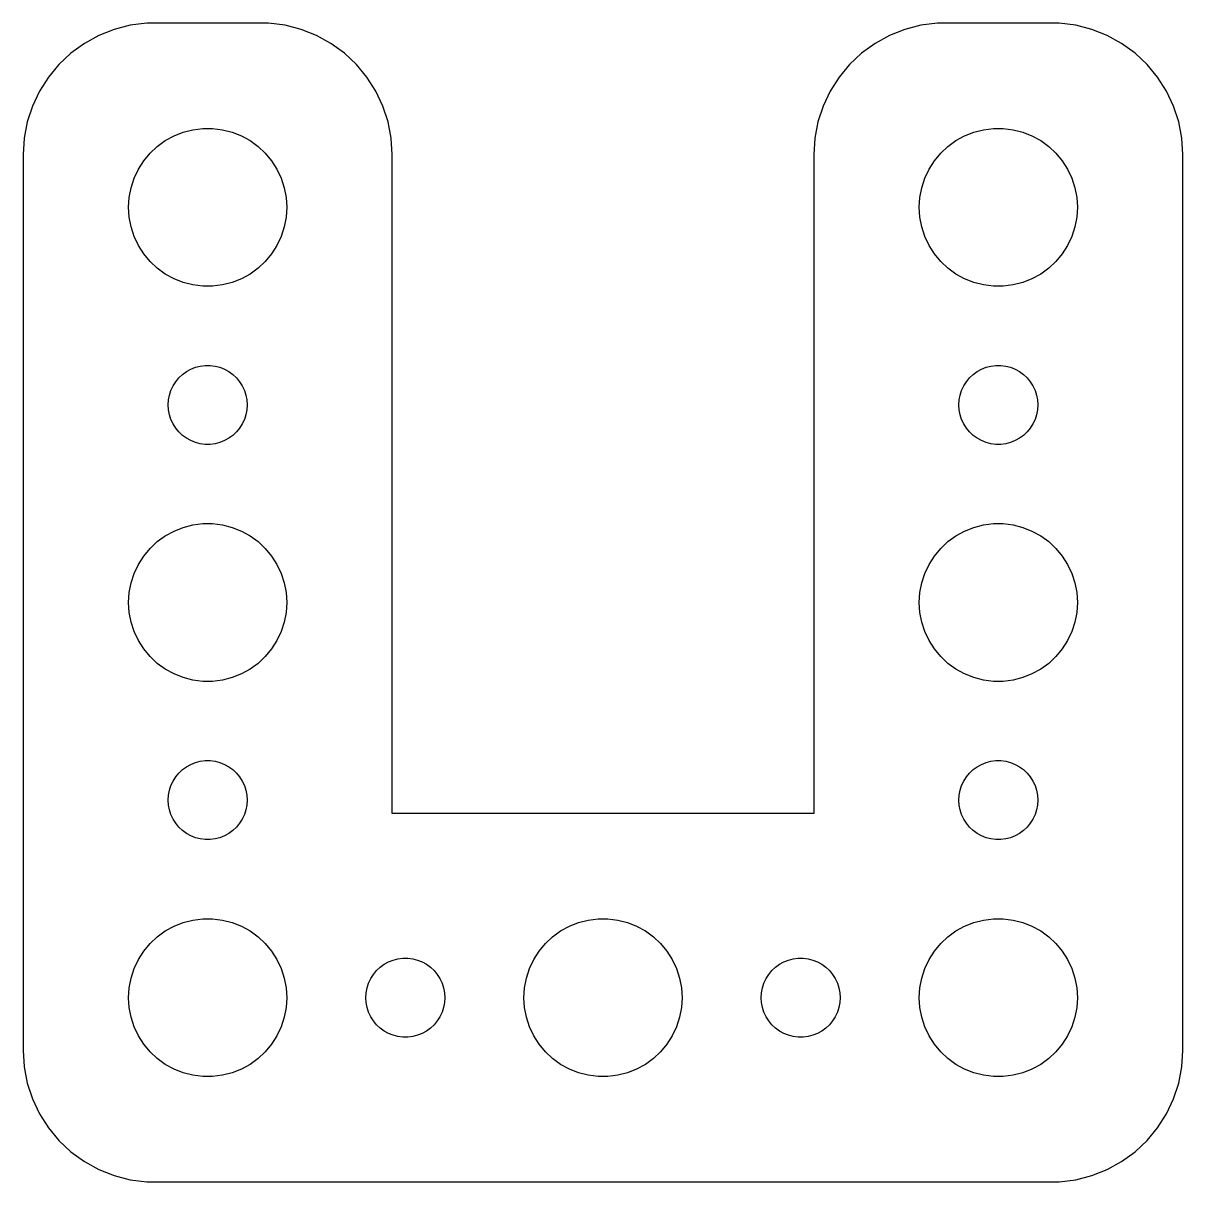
# Model space of a CAD drawing. Header units: metres. Extents: x -22 to 22, y 101 to 199.
# Drawn here: x -22 to 22, y 155.01 to 198.99 of the extents above; entities that cross this region are included whole.
import ezdxf

# ---------------------------------------------------------------- set-up
doc = ezdxf.new("R2010")
doc.units = ezdxf.units.M

msp = doc.modelspace()

# ---------------------------------------------------------------- linework, layer by layer
for p, q in [((-17.9369, 198.911), (-18.5451, 198.755)), ((-17.3139, 198.99), (-17.9369, 198.911)), ((-12.686, 198.99), (-17.3139, 198.99)), ((-12.0631, 198.911), (-12.686, 198.99)), ((-11.4549, 198.755), (-12.0631, 198.911)), ((12.0631, 198.911), (11.4549, 198.755)), ((12.686, 198.99), (12.0631, 198.911)), ((17.3139, 198.99), (12.686, 198.99)), ((17.9369, 198.911), (17.3139, 198.99)), ((18.5451, 198.755), (17.9369, 198.911)), ((-19.1289, 198.524), (-19.6791, 198.222)), ((-18.5451, 198.755), (-19.1289, 198.524)), ((-10.8711, 198.524), (-11.4549, 198.755)), ((-10.3209, 198.222), (-10.8711, 198.524)), ((10.8711, 198.524), (10.3209, 198.222)), ((11.4549, 198.755), (10.8711, 198.524)), ((19.1289, 198.524), (18.5451, 198.755)), ((19.6791, 198.222), (19.1289, 198.524)), ((-19.6791, 198.222), (-20.1871, 197.853)), ((-9.81287, 197.853), (-10.3209, 198.222)), ((10.3209, 198.222), (9.81287, 197.853)), ((20.1871, 197.853), (19.6791, 198.222)), ((-20.1871, 197.853), (-20.6448, 197.423)), ((-9.35515, 197.423), (-9.81287, 197.853)), ((9.81287, 197.853), (9.35515, 197.423)), ((20.6448, 197.423), (20.1871, 197.853)), ((-20.6448, 197.423), (-21.0451, 196.939)), ((-8.95491, 196.939), (-9.35515, 197.423)), ((9.35515, 197.423), (8.95491, 196.939)), ((21.0451, 196.939), (20.6448, 197.423)), ((-21.0451, 196.939), (-21.3815, 196.409)), ((-8.61845, 196.409), (-8.95491, 196.939)), ((8.95491, 196.939), (8.61845, 196.409)), ((21.3815, 196.409), (21.0451, 196.939)), ((-21.3815, 196.409), (-21.6489, 195.841)), ((-8.3511, 195.841), (-8.61845, 196.409)), ((8.61845, 196.409), (8.3511, 195.841)), ((21.6489, 195.841), (21.3815, 196.409)), ((-21.6489, 195.841), (-21.8429, 195.243)), ((-8.15707, 195.243), (-8.3511, 195.841)), ((8.3511, 195.841), (8.15707, 195.243)), ((21.8429, 195.243), (21.6489, 195.841)), ((-21.8429, 195.243), (-21.9606, 194.627)), ((-15.927, 194.853), (-15.5621, 194.947)), ((-15.5621, 194.947), (-15.1884, 194.994)), ((-15.1884, 194.994), (-14.8116, 194.994)), ((-14.8116, 194.994), (-14.4379, 194.947)), ((-14.4379, 194.947), (-14.0729, 194.853)), ((-8.03941, 194.627), (-8.15707, 195.243)), ((8.15707, 195.243), (8.03941, 194.627)), ((14.0729, 194.853), (14.4379, 194.947)), ((14.4379, 194.947), (14.8116, 194.994)), ((14.8116, 194.994), (15.1884, 194.994)), ((15.1884, 194.994), (15.5621, 194.947)), ((15.5621, 194.947), (15.927, 194.853)), ((21.9606, 194.627), (21.8429, 195.243)), ((-21.9606, 194.627), (-22, 194)), ((-16.9123, 194.312), (-16.6075, 194.533)), ((-16.6075, 194.533), (-16.2773, 194.714)), ((-16.2773, 194.714), (-15.927, 194.853)), ((-14.0729, 194.853), (-13.7227, 194.714)), ((-13.7227, 194.714), (-13.3925, 194.533)), ((-13.3925, 194.533), (-13.0877, 194.312)), ((-8, 194), (-8.03941, 194.627)), ((8.03941, 194.627), (8, 194)), ((13.0877, 194.312), (13.3925, 194.533)), ((13.3925, 194.533), (13.7227, 194.714)), ((13.7227, 194.714), (14.0729, 194.853)), ((15.927, 194.853), (16.2773, 194.714)), ((16.2773, 194.714), (16.6075, 194.533)), ((16.6075, 194.533), (16.9123, 194.312)), ((22, 194), (21.9606, 194.627)), ((-17.427, 193.763), (-17.1869, 194.054)), ((-17.1869, 194.054), (-16.9123, 194.312)), ((-13.0877, 194.312), (-12.8131, 194.054)), ((-12.8131, 194.054), (-12.5729, 193.763)), ((12.5729, 193.763), (12.8131, 194.054)), ((12.8131, 194.054), (13.0877, 194.312)), ((16.9123, 194.312), (17.1869, 194.054)), ((17.1869, 194.054), (17.427, 193.763)), ((-22, 194), (-22, 160)), ((-17.6289, 193.445), (-17.427, 193.763)), ((-12.5729, 193.763), (-12.3711, 193.445)), ((-8, 168.99), (-8, 194)), ((8, 194), (8, 168.99)), ((12.3711, 193.445), (12.5729, 193.763)), ((17.427, 193.763), (17.6289, 193.445)), ((22, 160), (22, 194)), ((-17.7893, 193.104), (-17.6289, 193.445)), ((-12.3711, 193.445), (-12.2107, 193.104)), ((12.2107, 193.104), (12.3711, 193.445)), ((17.6289, 193.445), (17.7893, 193.104)), ((-17.9763, 192.376), (-17.9057, 192.746)), ((-17.9057, 192.746), (-17.7893, 193.104)), ((-12.2107, 193.104), (-12.0942, 192.746)), ((-12.0942, 192.746), (-12.0237, 192.376)), ((12.0237, 192.376), (12.0942, 192.746)), ((12.0942, 192.746), (12.2107, 193.104)), ((17.7893, 193.104), (17.9057, 192.746)), ((17.9057, 192.746), (17.9763, 192.376)), ((-18, 192), (-17.9763, 192.376)), ((-12.0237, 192.376), (-12, 192)), ((12, 192), (12.0237, 192.376)), ((17.9763, 192.376), (18, 192)), ((-17.9763, 191.624), (-18, 192)), ((-12, 192), (-12.0237, 191.624)), ((12.0237, 191.624), (12, 192)), ((18, 192), (17.9763, 191.624)), ((-17.9057, 191.254), (-17.9763, 191.624)), ((-12.0237, 191.624), (-12.0942, 191.254)), ((12.0942, 191.254), (12.0237, 191.624)), ((17.9763, 191.624), (17.9057, 191.254)), ((-17.7893, 190.896), (-17.9057, 191.254)), ((-12.0942, 191.254), (-12.2107, 190.896)), ((12.2107, 190.896), (12.0942, 191.254)), ((17.9057, 191.254), (17.7893, 190.896)), ((-17.6289, 190.555), (-17.7893, 190.896)), ((-17.427, 190.237), (-17.6289, 190.555)), ((-12.3711, 190.555), (-12.5729, 190.237)), ((-12.2107, 190.896), (-12.3711, 190.555)), ((12.3711, 190.555), (12.2107, 190.896)), ((12.5729, 190.237), (12.3711, 190.555)), ((17.6289, 190.555), (17.427, 190.237)), ((17.7893, 190.896), (17.6289, 190.555)), ((-17.1869, 189.946), (-17.427, 190.237)), ((-12.5729, 190.237), (-12.8131, 189.946)), ((12.8131, 189.946), (12.5729, 190.237)), ((17.427, 190.237), (17.1869, 189.946)), ((-16.9123, 189.688), (-17.1869, 189.946)), ((-16.6075, 189.467), (-16.9123, 189.688)), ((-13.0877, 189.688), (-13.3925, 189.467)), ((-12.8131, 189.946), (-13.0877, 189.688)), ((13.0877, 189.688), (12.8131, 189.946)), ((13.3925, 189.467), (13.0877, 189.688)), ((16.9123, 189.688), (16.6075, 189.467)), ((17.1869, 189.946), (16.9123, 189.688)), ((-16.2773, 189.286), (-16.6075, 189.467)), ((-15.927, 189.147), (-16.2773, 189.286)), ((-13.7227, 189.286), (-14.0729, 189.147)), ((-13.3925, 189.467), (-13.7227, 189.286)), ((13.7227, 189.286), (13.3925, 189.467)), ((14.0729, 189.147), (13.7227, 189.286)), ((16.2773, 189.286), (15.927, 189.147)), ((16.6075, 189.467), (16.2773, 189.286)), ((-15.5621, 189.053), (-15.927, 189.147)), ((-15.1884, 189.006), (-15.5621, 189.053)), ((-14.8116, 189.006), (-15.1884, 189.006)), ((-14.4379, 189.053), (-14.8116, 189.006)), ((-14.0729, 189.147), (-14.4379, 189.053)), ((14.4379, 189.053), (14.0729, 189.147)), ((14.8116, 189.006), (14.4379, 189.053)), ((15.1884, 189.006), (14.8116, 189.006)), ((15.5621, 189.053), (15.1884, 189.006)), ((15.927, 189.147), (15.5621, 189.053)), ((-15.9561, 185.656), (-15.8037, 185.766)), ((-15.8037, 185.766), (-15.6387, 185.857)), ((-15.6387, 185.857), (-15.4635, 185.927)), ((-15.4635, 185.927), (-15.2811, 185.973)), ((-15.2811, 185.973), (-15.0942, 185.997)), ((-15.0942, 185.997), (-14.9058, 185.997)), ((-14.9058, 185.997), (-14.7189, 185.973)), ((-14.7189, 185.973), (-14.5365, 185.927)), ((-14.5365, 185.927), (-14.3613, 185.857)), ((-14.3613, 185.857), (-14.1963, 185.766)), ((-14.1963, 185.766), (-14.0439, 185.656)), ((14.0439, 185.656), (14.1963, 185.766)), ((14.1963, 185.766), (14.3613, 185.857)), ((14.3613, 185.857), (14.5365, 185.927)), ((14.5365, 185.927), (14.7189, 185.973)), ((14.7189, 185.973), (14.9058, 185.997)), ((14.9058, 185.997), (15.0942, 185.997)), ((15.0942, 185.997), (15.2811, 185.973)), ((15.2811, 185.973), (15.4635, 185.927)), ((15.4635, 185.927), (15.6387, 185.857)), ((15.6387, 185.857), (15.8037, 185.766)), ((15.8037, 185.766), (15.9561, 185.656)), ((-16.3145, 185.223), (-16.2135, 185.382)), ((-16.2135, 185.382), (-16.0934, 185.527)), ((-16.0934, 185.527), (-15.9561, 185.656)), ((-14.0439, 185.656), (-13.9065, 185.527)), ((-13.9065, 185.527), (-13.7865, 185.382)), ((-13.7865, 185.382), (-13.6855, 185.223)), ((13.6855, 185.223), (13.7865, 185.382)), ((13.7865, 185.382), (13.9065, 185.527)), ((13.9065, 185.527), (14.0439, 185.656)), ((15.9561, 185.656), (16.0934, 185.527)), ((16.0934, 185.527), (16.2135, 185.382)), ((16.2135, 185.382), (16.3145, 185.223)), ((-16.4882, 184.688), (-16.4529, 184.873)), ((-16.4529, 184.873), (-16.3947, 185.052)), ((-16.3947, 185.052), (-16.3145, 185.223)), ((-13.6855, 185.223), (-13.6053, 185.052)), ((-13.6053, 185.052), (-13.5471, 184.873)), ((-13.5471, 184.873), (-13.5118, 184.688)), ((13.5118, 184.688), (13.5471, 184.873)), ((13.5471, 184.873), (13.6053, 185.052)), ((13.6053, 185.052), (13.6855, 185.223)), ((16.3145, 185.223), (16.3947, 185.052)), ((16.3947, 185.052), (16.4529, 184.873)), ((16.4529, 184.873), (16.4882, 184.688)), ((-16.5, 184.5), (-16.4882, 184.688)), ((-16.4882, 184.312), (-16.5, 184.5)), ((-13.5118, 184.688), (-13.5, 184.5)), ((-13.5, 184.5), (-13.5118, 184.312)), ((13.5, 184.5), (13.5118, 184.688)), ((13.5118, 184.312), (13.5, 184.5)), ((16.4882, 184.688), (16.5, 184.5)), ((16.5, 184.5), (16.4882, 184.312)), ((-16.4529, 184.127), (-16.4882, 184.312)), ((-16.3947, 183.948), (-16.4529, 184.127)), ((-16.3145, 183.777), (-16.3947, 183.948)), ((-13.6053, 183.948), (-13.6855, 183.777)), ((-13.5471, 184.127), (-13.6053, 183.948)), ((-13.5118, 184.312), (-13.5471, 184.127)), ((13.5471, 184.127), (13.5118, 184.312)), ((13.6053, 183.948), (13.5471, 184.127)), ((13.6855, 183.777), (13.6053, 183.948)), ((16.3947, 183.948), (16.3145, 183.777)), ((16.4529, 184.127), (16.3947, 183.948)), ((16.4882, 184.312), (16.4529, 184.127)), ((-16.2135, 183.618), (-16.3145, 183.777)), ((-16.0934, 183.473), (-16.2135, 183.618)), ((-13.7865, 183.618), (-13.9065, 183.473)), ((-13.6855, 183.777), (-13.7865, 183.618)), ((13.7865, 183.618), (13.6855, 183.777)), ((13.9065, 183.473), (13.7865, 183.618)), ((16.2135, 183.618), (16.0934, 183.473)), ((16.3145, 183.777), (16.2135, 183.618)), ((-15.9561, 183.344), (-16.0934, 183.473)), ((-15.8037, 183.234), (-15.9561, 183.344)), ((-15.6387, 183.143), (-15.8037, 183.234)), ((-15.4635, 183.073), (-15.6387, 183.143)), ((-15.2811, 183.027), (-15.4635, 183.073)), ((-14.5365, 183.073), (-14.7189, 183.027)), ((-14.3613, 183.143), (-14.5365, 183.073)), ((-14.1963, 183.234), (-14.3613, 183.143)), ((-14.0439, 183.344), (-14.1963, 183.234)), ((-13.9065, 183.473), (-14.0439, 183.344)), ((14.0439, 183.344), (13.9065, 183.473)), ((14.1963, 183.234), (14.0439, 183.344)), ((14.3613, 183.143), (14.1963, 183.234)), ((14.5365, 183.073), (14.3613, 183.143)), ((14.7189, 183.027), (14.5365, 183.073)), ((15.4635, 183.073), (15.2811, 183.027)), ((15.6387, 183.143), (15.4635, 183.073)), ((15.8037, 183.234), (15.6387, 183.143)), ((15.9561, 183.344), (15.8037, 183.234)), ((16.0934, 183.473), (15.9561, 183.344)), ((-15.0942, 183.003), (-15.2811, 183.027)), ((-14.9058, 183.003), (-15.0942, 183.003)), ((-14.7189, 183.027), (-14.9058, 183.003)), ((14.9058, 183.003), (14.7189, 183.027)), ((15.0942, 183.003), (14.9058, 183.003)), ((15.2811, 183.027), (15.0942, 183.003)), ((-15.5621, 179.947), (-15.1884, 179.994)), ((-15.1884, 179.994), (-14.8116, 179.994)), ((-14.8116, 179.994), (-14.4379, 179.947)), ((14.4379, 179.947), (14.8116, 179.994)), ((14.8116, 179.994), (15.1884, 179.994)), ((15.1884, 179.994), (15.5621, 179.947)), ((-16.9123, 179.312), (-16.6075, 179.533)), ((-16.6075, 179.533), (-16.2773, 179.714)), ((-16.2773, 179.714), (-15.927, 179.853)), ((-15.927, 179.853), (-15.5621, 179.947)), ((-14.4379, 179.947), (-14.0729, 179.853)), ((-14.0729, 179.853), (-13.7227, 179.714)), ((-13.7227, 179.714), (-13.3925, 179.533)), ((-13.3925, 179.533), (-13.0877, 179.312)), ((13.0877, 179.312), (13.3925, 179.533)), ((13.3925, 179.533), (13.7227, 179.714)), ((13.7227, 179.714), (14.0729, 179.853)), ((14.0729, 179.853), (14.4379, 179.947)), ((15.5621, 179.947), (15.927, 179.853)), ((15.927, 179.853), (16.2773, 179.714)), ((16.2773, 179.714), (16.6075, 179.533)), ((16.6075, 179.533), (16.9123, 179.312)), ((-17.1869, 179.054), (-16.9123, 179.312)), ((-13.0877, 179.312), (-12.8131, 179.054)), ((12.8131, 179.054), (13.0877, 179.312)), ((16.9123, 179.312), (17.1869, 179.054)), ((-17.6289, 178.445), (-17.427, 178.763)), ((-17.427, 178.763), (-17.1869, 179.054)), ((-12.8131, 179.054), (-12.5729, 178.763)), ((-12.5729, 178.763), (-12.3711, 178.445)), ((12.3711, 178.445), (12.5729, 178.763)), ((12.5729, 178.763), (12.8131, 179.054)), ((17.1869, 179.054), (17.427, 178.763)), ((17.427, 178.763), (17.6289, 178.445)), ((-17.7893, 178.104), (-17.6289, 178.445)), ((-12.3711, 178.445), (-12.2107, 178.104)), ((12.2107, 178.104), (12.3711, 178.445)), ((17.6289, 178.445), (17.7893, 178.104)), ((-17.9057, 177.746), (-17.7893, 178.104)), ((-12.2107, 178.104), (-12.0942, 177.746)), ((12.0942, 177.746), (12.2107, 178.104)), ((17.7893, 178.104), (17.9057, 177.746)), ((-18, 177), (-17.9763, 177.376)), ((-17.9763, 177.376), (-17.9057, 177.746)), ((-12.0942, 177.746), (-12.0237, 177.376)), ((-12.0237, 177.376), (-12, 177)), ((12, 177), (12.0237, 177.376)), ((12.0237, 177.376), (12.0942, 177.746)), ((17.9057, 177.746), (17.9763, 177.376)), ((17.9763, 177.376), (18, 177)), ((-17.9763, 176.624), (-18, 177)), ((-12, 177), (-12.0237, 176.624)), ((12.0237, 176.624), (12, 177)), ((18, 177), (17.9763, 176.624)), ((-17.9057, 176.254), (-17.9763, 176.624)), ((-12.0237, 176.624), (-12.0942, 176.254)), ((12.0942, 176.254), (12.0237, 176.624)), ((17.9763, 176.624), (17.9057, 176.254)), ((-17.7893, 175.896), (-17.9057, 176.254)), ((-12.0942, 176.254), (-12.2107, 175.896)), ((12.2107, 175.896), (12.0942, 176.254)), ((17.9057, 176.254), (17.7893, 175.896)), ((-17.6289, 175.555), (-17.7893, 175.896)), ((-12.2107, 175.896), (-12.3711, 175.555)), ((12.3711, 175.555), (12.2107, 175.896)), ((17.7893, 175.896), (17.6289, 175.555)), ((-17.427, 175.237), (-17.6289, 175.555)), ((-17.1869, 174.946), (-17.427, 175.237)), ((-12.5729, 175.237), (-12.8131, 174.946)), ((-12.3711, 175.555), (-12.5729, 175.237)), ((12.5729, 175.237), (12.3711, 175.555)), ((12.8131, 174.946), (12.5729, 175.237)), ((17.427, 175.237), (17.1869, 174.946)), ((17.6289, 175.555), (17.427, 175.237)), ((-16.9123, 174.688), (-17.1869, 174.946)), ((-16.6075, 174.467), (-16.9123, 174.688)), ((-13.0877, 174.688), (-13.3925, 174.467)), ((-12.8131, 174.946), (-13.0877, 174.688)), ((13.0877, 174.688), (12.8131, 174.946)), ((13.3925, 174.467), (13.0877, 174.688)), ((16.9123, 174.688), (16.6075, 174.467)), ((17.1869, 174.946), (16.9123, 174.688)), ((-16.2773, 174.286), (-16.6075, 174.467)), ((-15.927, 174.147), (-16.2773, 174.286)), ((-13.7227, 174.286), (-14.0729, 174.147)), ((-13.3925, 174.467), (-13.7227, 174.286)), ((13.7227, 174.286), (13.3925, 174.467)), ((14.0729, 174.147), (13.7227, 174.286)), ((16.2773, 174.286), (15.927, 174.147)), ((16.6075, 174.467), (16.2773, 174.286)), ((-15.5621, 174.053), (-15.927, 174.147)), ((-15.1884, 174.006), (-15.5621, 174.053)), ((-14.8116, 174.006), (-15.1884, 174.006)), ((-14.4379, 174.053), (-14.8116, 174.006)), ((-14.0729, 174.147), (-14.4379, 174.053)), ((14.4379, 174.053), (14.0729, 174.147)), ((14.8116, 174.006), (14.4379, 174.053)), ((15.1884, 174.006), (14.8116, 174.006)), ((15.5621, 174.053), (15.1884, 174.006)), ((15.927, 174.147), (15.5621, 174.053)), ((-15.9561, 170.656), (-15.8037, 170.766)), ((-15.8037, 170.766), (-15.6387, 170.857)), ((-15.6387, 170.857), (-15.4635, 170.927)), ((-15.4635, 170.927), (-15.2811, 170.973)), ((-15.2811, 170.973), (-15.0942, 170.997)), ((-15.0942, 170.997), (-14.9058, 170.997)), ((-14.9058, 170.997), (-14.7189, 170.973)), ((-14.7189, 170.973), (-14.5365, 170.927)), ((-14.5365, 170.927), (-14.3613, 170.857)), ((-14.3613, 170.857), (-14.1963, 170.766)), ((-14.1963, 170.766), (-14.0439, 170.656)), ((14.0439, 170.656), (14.1963, 170.766)), ((14.1963, 170.766), (14.3613, 170.857)), ((14.3613, 170.857), (14.5365, 170.927)), ((14.5365, 170.927), (14.7189, 170.973)), ((14.7189, 170.973), (14.9058, 170.997)), ((14.9058, 170.997), (15.0942, 170.997)), ((15.0942, 170.997), (15.2811, 170.973)), ((15.2811, 170.973), (15.4635, 170.927)), ((15.4635, 170.927), (15.6387, 170.857)), ((15.6387, 170.857), (15.8037, 170.766)), ((15.8037, 170.766), (15.9561, 170.656)), ((-16.3145, 170.223), (-16.2135, 170.382)), ((-16.2135, 170.382), (-16.0934, 170.527)), ((-16.0934, 170.527), (-15.9561, 170.656)), ((-14.0439, 170.656), (-13.9065, 170.527)), ((-13.9065, 170.527), (-13.7865, 170.382)), ((-13.7865, 170.382), (-13.6855, 170.223)), ((13.6855, 170.223), (13.7865, 170.382)), ((13.7865, 170.382), (13.9065, 170.527)), ((13.9065, 170.527), (14.0439, 170.656)), ((15.9561, 170.656), (16.0934, 170.527)), ((16.0934, 170.527), (16.2135, 170.382)), ((16.2135, 170.382), (16.3145, 170.223)), ((-16.4882, 169.688), (-16.4529, 169.873)), ((-16.4529, 169.873), (-16.3947, 170.052)), ((-16.3947, 170.052), (-16.3145, 170.223)), ((-13.6855, 170.223), (-13.6053, 170.052)), ((-13.6053, 170.052), (-13.5471, 169.873)), ((-13.5471, 169.873), (-13.5118, 169.688)), ((13.5118, 169.688), (13.5471, 169.873)), ((13.5471, 169.873), (13.6053, 170.052)), ((13.6053, 170.052), (13.6855, 170.223)), ((16.3145, 170.223), (16.3947, 170.052)), ((16.3947, 170.052), (16.4529, 169.873)), ((16.4529, 169.873), (16.4882, 169.688)), ((-16.5, 169.5), (-16.4882, 169.688)), ((-16.4882, 169.312), (-16.5, 169.5)), ((-13.5118, 169.688), (-13.5, 169.5)), ((-13.5, 169.5), (-13.5118, 169.312)), ((13.5, 169.5), (13.5118, 169.688)), ((13.5118, 169.312), (13.5, 169.5)), ((16.4882, 169.688), (16.5, 169.5)), ((16.5, 169.5), (16.4882, 169.312)), ((-16.4529, 169.127), (-16.4882, 169.312)), ((-16.3947, 168.948), (-16.4529, 169.127)), ((-13.5471, 169.127), (-13.6053, 168.948)), ((-13.5118, 169.312), (-13.5471, 169.127)), ((8, 168.99), (-8, 168.99)), ((13.5471, 169.127), (13.5118, 169.312)), ((13.6053, 168.948), (13.5471, 169.127)), ((16.4529, 169.127), (16.3947, 168.948)), ((16.4882, 169.312), (16.4529, 169.127)), ((-16.3145, 168.777), (-16.3947, 168.948)), ((-16.2135, 168.618), (-16.3145, 168.777)), ((-16.0934, 168.473), (-16.2135, 168.618)), ((-13.7865, 168.618), (-13.9065, 168.473)), ((-13.6855, 168.777), (-13.7865, 168.618)), ((-13.6053, 168.948), (-13.6855, 168.777)), ((13.6855, 168.777), (13.6053, 168.948)), ((13.7865, 168.618), (13.6855, 168.777)), ((13.9065, 168.473), (13.7865, 168.618)), ((16.2135, 168.618), (16.0934, 168.473)), ((16.3145, 168.777), (16.2135, 168.618)), ((16.3947, 168.948), (16.3145, 168.777)), ((-15.9561, 168.344), (-16.0934, 168.473)), ((-15.8037, 168.234), (-15.9561, 168.344)), ((-15.6387, 168.143), (-15.8037, 168.234)), ((-15.4635, 168.073), (-15.6387, 168.143)), ((-14.3613, 168.143), (-14.5365, 168.073)), ((-14.1963, 168.234), (-14.3613, 168.143)), ((-14.0439, 168.344), (-14.1963, 168.234)), ((-13.9065, 168.473), (-14.0439, 168.344)), ((14.0439, 168.344), (13.9065, 168.473)), ((14.1963, 168.234), (14.0439, 168.344)), ((14.3613, 168.143), (14.1963, 168.234)), ((14.5365, 168.073), (14.3613, 168.143)), ((15.6387, 168.143), (15.4635, 168.073)), ((15.8037, 168.234), (15.6387, 168.143)), ((15.9561, 168.344), (15.8037, 168.234)), ((16.0934, 168.473), (15.9561, 168.344)), ((-15.2811, 168.027), (-15.4635, 168.073)), ((-15.0942, 168.003), (-15.2811, 168.027)), ((-14.9058, 168.003), (-15.0942, 168.003)), ((-14.7189, 168.027), (-14.9058, 168.003)), ((-14.5365, 168.073), (-14.7189, 168.027)), ((14.7189, 168.027), (14.5365, 168.073)), ((14.9058, 168.003), (14.7189, 168.027)), ((15.0942, 168.003), (14.9058, 168.003)), ((15.2811, 168.027), (15.0942, 168.003)), ((15.4635, 168.073), (15.2811, 168.027)), ((-16.6075, 164.533), (-16.2773, 164.714)), ((-16.2773, 164.714), (-15.927, 164.853)), ((-15.927, 164.853), (-15.5621, 164.947)), ((-15.5621, 164.947), (-15.1884, 164.994)), ((-15.1884, 164.994), (-14.8116, 164.994)), ((-14.8116, 164.994), (-14.4379, 164.947)), ((-14.4379, 164.947), (-14.0729, 164.853)), ((-14.0729, 164.853), (-13.7227, 164.714)), ((-13.7227, 164.714), (-13.3925, 164.533)), ((-1.60747, 164.533), (-1.27733, 164.714)), ((-1.27733, 164.714), (-0.92705, 164.853)), ((-0.92705, 164.853), (-0.56213, 164.947)), ((-0.56213, 164.947), (-0.18837, 164.994)), ((-0.18837, 164.994), (0.18837, 164.994)), ((0.18837, 164.994), (0.56213, 164.947)), ((0.56213, 164.947), (0.92705, 164.853)), ((0.92705, 164.853), (1.27733, 164.714)), ((1.27733, 164.714), (1.60747, 164.533)), ((13.3925, 164.533), (13.7227, 164.714)), ((13.7227, 164.714), (14.0729, 164.853)), ((14.0729, 164.853), (14.4379, 164.947)), ((14.4379, 164.947), (14.8116, 164.994)), ((14.8116, 164.994), (15.1884, 164.994)), ((15.1884, 164.994), (15.5621, 164.947)), ((15.5621, 164.947), (15.927, 164.853)), ((15.927, 164.853), (16.2773, 164.714)), ((16.2773, 164.714), (16.6075, 164.533)), ((-17.1869, 164.054), (-16.9123, 164.312)), ((-16.9123, 164.312), (-16.6075, 164.533)), ((-13.3925, 164.533), (-13.0877, 164.312)), ((-13.0877, 164.312), (-12.8131, 164.054)), ((-2.1869, 164.054), (-1.91226, 164.312)), ((-1.91226, 164.312), (-1.60747, 164.533)), ((1.60747, 164.533), (1.91226, 164.312)), ((1.91226, 164.312), (2.1869, 164.054)), ((12.8131, 164.054), (13.0877, 164.312)), ((13.0877, 164.312), (13.3925, 164.533)), ((16.6075, 164.533), (16.9123, 164.312)), ((16.9123, 164.312), (17.1869, 164.054)), ((-17.6289, 163.445), (-17.427, 163.763)), ((-17.427, 163.763), (-17.1869, 164.054)), ((-12.8131, 164.054), (-12.5729, 163.763)), ((-12.5729, 163.763), (-12.3711, 163.445)), ((-2.62891, 163.445), (-2.42705, 163.763)), ((-2.42705, 163.763), (-2.1869, 164.054)), ((2.1869, 164.054), (2.42705, 163.763)), ((2.42705, 163.763), (2.62891, 163.445)), ((12.3711, 163.445), (12.5729, 163.763)), ((12.5729, 163.763), (12.8131, 164.054)), ((17.1869, 164.054), (17.427, 163.763)), ((17.427, 163.763), (17.6289, 163.445)), ((-17.7893, 163.104), (-17.6289, 163.445)), ((-12.3711, 163.445), (-12.2107, 163.104)), ((-8.45613, 163.156), (-8.30373, 163.266)), ((-8.30373, 163.266), (-8.13866, 163.357)), ((-8.13866, 163.357), (-7.96352, 163.427)), ((-7.96352, 163.427), (-7.78107, 163.473)), ((-7.78107, 163.473), (-7.59418, 163.497)), ((-7.59418, 163.497), (-7.40581, 163.497)), ((-7.40581, 163.497), (-7.21892, 163.473)), ((-7.21892, 163.473), (-7.03647, 163.427)), ((-7.03647, 163.427), (-6.86133, 163.357)), ((-6.86133, 163.357), (-6.69626, 163.266)), ((-6.69626, 163.266), (-6.54385, 163.156)), ((-2.78932, 163.104), (-2.62891, 163.445)), ((2.62891, 163.445), (2.78932, 163.104)), ((6.54385, 163.156), (6.69626, 163.266)), ((6.69626, 163.266), (6.86133, 163.357)), ((6.86133, 163.357), (7.03647, 163.427)), ((7.03647, 163.427), (7.21892, 163.473)), ((7.21892, 163.473), (7.40581, 163.497)), ((7.40581, 163.497), (7.59418, 163.497)), ((7.59418, 163.497), (7.78107, 163.473)), ((7.78107, 163.473), (7.96352, 163.427)), ((7.96352, 163.427), (8.13866, 163.357)), ((8.13866, 163.357), (8.30373, 163.266)), ((8.30373, 163.266), (8.45613, 163.156)), ((12.2107, 163.104), (12.3711, 163.445)), ((17.6289, 163.445), (17.7893, 163.104)), ((-17.9057, 162.746), (-17.7893, 163.104)), ((-12.2107, 163.104), (-12.0942, 162.746)), ((-8.81445, 162.723), (-8.71352, 162.882)), ((-8.71352, 162.882), (-8.59344, 163.027)), ((-8.59344, 163.027), (-8.45613, 163.156)), ((-6.54385, 163.156), (-6.40654, 163.027)), ((-6.40654, 163.027), (-6.28647, 162.882)), ((-6.28647, 162.882), (-6.18553, 162.723)), ((-2.90575, 162.746), (-2.78932, 163.104)), ((2.78932, 163.104), (2.90575, 162.746)), ((6.18553, 162.723), (6.28647, 162.882)), ((6.28647, 162.882), (6.40654, 163.027)), ((6.40654, 163.027), (6.54385, 163.156)), ((8.45613, 163.156), (8.59344, 163.027)), ((8.59344, 163.027), (8.71352, 162.882)), ((8.71352, 162.882), (8.81445, 162.723)), ((12.0942, 162.746), (12.2107, 163.104)), ((17.7893, 163.104), (17.9057, 162.746)), ((-18, 162), (-17.9763, 162.376)), ((-17.9763, 162.376), (-17.9057, 162.746)), ((-12.0942, 162.746), (-12.0237, 162.376)), ((-12.0237, 162.376), (-12, 162)), ((-8.98816, 162.188), (-8.95287, 162.373)), ((-8.95287, 162.373), (-8.89465, 162.552)), ((-8.89465, 162.552), (-8.81445, 162.723)), ((-6.18553, 162.723), (-6.10533, 162.552)), ((-6.10533, 162.552), (-6.04712, 162.373)), ((-6.04712, 162.373), (-6.01183, 162.188)), ((-3, 162), (-2.97633, 162.376)), ((-2.97633, 162.376), (-2.90575, 162.746)), ((2.90575, 162.746), (2.97633, 162.376)), ((2.97633, 162.376), (3, 162)), ((6.01183, 162.188), (6.04712, 162.373)), ((6.04712, 162.373), (6.10533, 162.552)), ((6.10533, 162.552), (6.18553, 162.723)), ((8.81445, 162.723), (8.89465, 162.552)), ((8.89465, 162.552), (8.95287, 162.373)), ((8.95287, 162.373), (8.98816, 162.188)), ((12, 162), (12.0237, 162.376)), ((12.0237, 162.376), (12.0942, 162.746)), ((17.9057, 162.746), (17.9763, 162.376)), ((17.9763, 162.376), (18, 162)), ((-17.9763, 161.624), (-18, 162)), ((-12, 162), (-12.0237, 161.624)), ((-9, 162), (-8.98816, 162.188)), ((-8.98816, 161.812), (-9, 162)), ((-6.01183, 162.188), (-6, 162)), ((-6, 162), (-6.01183, 161.812)), ((-2.97633, 161.624), (-3, 162)), ((3, 162), (2.97633, 161.624)), ((6, 162), (6.01183, 162.188)), ((6.01183, 161.812), (6, 162)), ((8.98816, 162.188), (9, 162)), ((9, 162), (8.98816, 161.812)), ((12.0237, 161.624), (12, 162)), ((18, 162), (17.9763, 161.624)), ((-17.9057, 161.254), (-17.9763, 161.624)), ((-12.0237, 161.624), (-12.0942, 161.254)), ((-8.95287, 161.627), (-8.98816, 161.812)), ((-8.89465, 161.448), (-8.95287, 161.627)), ((-6.04712, 161.627), (-6.10533, 161.448)), ((-6.01183, 161.812), (-6.04712, 161.627)), ((-2.90575, 161.254), (-2.97633, 161.624)), ((2.97633, 161.624), (2.90575, 161.254)), ((6.04712, 161.627), (6.01183, 161.812)), ((6.10533, 161.448), (6.04712, 161.627)), ((8.95287, 161.627), (8.89465, 161.448)), ((8.98816, 161.812), (8.95287, 161.627)), ((12.0942, 161.254), (12.0237, 161.624)), ((17.9763, 161.624), (17.9057, 161.254)), ((-17.7893, 160.896), (-17.9057, 161.254)), ((-12.0942, 161.254), (-12.2107, 160.896)), ((-8.81445, 161.277), (-8.89465, 161.448)), ((-8.71352, 161.118), (-8.81445, 161.277)), ((-8.59344, 160.973), (-8.71352, 161.118)), ((-6.28647, 161.118), (-6.40654, 160.973)), ((-6.18553, 161.277), (-6.28647, 161.118)), ((-6.10533, 161.448), (-6.18553, 161.277)), ((-2.78932, 160.896), (-2.90575, 161.254)), ((2.90575, 161.254), (2.78932, 160.896)), ((6.18553, 161.277), (6.10533, 161.448)), ((6.28647, 161.118), (6.18553, 161.277)), ((6.40654, 160.973), (6.28647, 161.118)), ((8.71352, 161.118), (8.59344, 160.973)), ((8.81445, 161.277), (8.71352, 161.118)), ((8.89465, 161.448), (8.81445, 161.277)), ((12.2107, 160.896), (12.0942, 161.254)), ((17.9057, 161.254), (17.7893, 160.896)), ((-17.6289, 160.555), (-17.7893, 160.896)), ((-12.2107, 160.896), (-12.3711, 160.555)), ((-8.45613, 160.844), (-8.59344, 160.973)), ((-8.30373, 160.734), (-8.45613, 160.844)), ((-8.13866, 160.643), (-8.30373, 160.734)), ((-7.96352, 160.573), (-8.13866, 160.643)), ((-6.86133, 160.643), (-7.03647, 160.573)), ((-6.69626, 160.734), (-6.86133, 160.643)), ((-6.54385, 160.844), (-6.69626, 160.734)), ((-6.40654, 160.973), (-6.54385, 160.844)), ((-2.62891, 160.555), (-2.78932, 160.896)), ((2.78932, 160.896), (2.62891, 160.555)), ((6.54385, 160.844), (6.40654, 160.973)), ((6.69626, 160.734), (6.54385, 160.844)), ((6.86133, 160.643), (6.69626, 160.734)), ((7.03647, 160.573), (6.86133, 160.643)), ((8.13866, 160.643), (7.96352, 160.573)), ((8.30373, 160.734), (8.13866, 160.643)), ((8.45613, 160.844), (8.30373, 160.734)), ((8.59344, 160.973), (8.45613, 160.844)), ((12.3711, 160.555), (12.2107, 160.896)), ((17.7893, 160.896), (17.6289, 160.555)), ((-17.427, 160.237), (-17.6289, 160.555)), ((-17.1869, 159.946), (-17.427, 160.237)), ((-12.5729, 160.237), (-12.8131, 159.946)), ((-12.3711, 160.555), (-12.5729, 160.237)), ((-7.78107, 160.527), (-7.96352, 160.573)), ((-7.59418, 160.503), (-7.78107, 160.527)), ((-7.40581, 160.503), (-7.59418, 160.503)), ((-7.21892, 160.527), (-7.40581, 160.503)), ((-7.03647, 160.573), (-7.21892, 160.527)), ((-2.42705, 160.237), (-2.62891, 160.555)), ((-2.1869, 159.946), (-2.42705, 160.237)), ((2.42705, 160.237), (2.1869, 159.946)), ((2.62891, 160.555), (2.42705, 160.237)), ((7.21892, 160.527), (7.03647, 160.573)), ((7.40581, 160.503), (7.21892, 160.527)), ((7.59418, 160.503), (7.40581, 160.503)), ((7.78107, 160.527), (7.59418, 160.503)), ((7.96352, 160.573), (7.78107, 160.527)), ((12.5729, 160.237), (12.3711, 160.555)), ((12.8131, 159.946), (12.5729, 160.237)), ((17.427, 160.237), (17.1869, 159.946)), ((17.6289, 160.555), (17.427, 160.237)), ((-22, 160), (-21.9606, 159.373)), ((-16.9123, 159.688), (-17.1869, 159.946)), ((-12.8131, 159.946), (-13.0877, 159.688)), ((-1.91226, 159.688), (-2.1869, 159.946)), ((2.1869, 159.946), (1.91226, 159.688)), ((13.0877, 159.688), (12.8131, 159.946)), ((17.1869, 159.946), (16.9123, 159.688)), ((21.9606, 159.373), (22, 160)), ((-21.9606, 159.373), (-21.8429, 158.757)), ((-16.6075, 159.467), (-16.9123, 159.688)), ((-16.2773, 159.286), (-16.6075, 159.467)), ((-15.927, 159.147), (-16.2773, 159.286)), ((-13.7227, 159.286), (-14.0729, 159.147)), ((-13.3925, 159.467), (-13.7227, 159.286)), ((-13.0877, 159.688), (-13.3925, 159.467)), ((-1.60747, 159.467), (-1.91226, 159.688)), ((-1.27733, 159.286), (-1.60747, 159.467)), ((-0.92705, 159.147), (-1.27733, 159.286)), ((1.27733, 159.286), (0.92705, 159.147)), ((1.60747, 159.467), (1.27733, 159.286)), ((1.91226, 159.688), (1.60747, 159.467)), ((13.3925, 159.467), (13.0877, 159.688)), ((13.7227, 159.286), (13.3925, 159.467)), ((14.0729, 159.147), (13.7227, 159.286)), ((16.2773, 159.286), (15.927, 159.147)), ((16.6075, 159.467), (16.2773, 159.286)), ((16.9123, 159.688), (16.6075, 159.467)), ((21.8429, 158.757), (21.9606, 159.373)), ((-15.5621, 159.053), (-15.927, 159.147)), ((-15.1884, 159.006), (-15.5621, 159.053)), ((-14.8116, 159.006), (-15.1884, 159.006)), ((-14.4379, 159.053), (-14.8116, 159.006)), ((-14.0729, 159.147), (-14.4379, 159.053)), ((-0.56213, 159.053), (-0.92705, 159.147)), ((-0.18837, 159.006), (-0.56213, 159.053)), ((0.18837, 159.006), (-0.18837, 159.006)), ((0.56213, 159.053), (0.18837, 159.006)), ((0.92705, 159.147), (0.56213, 159.053)), ((14.4379, 159.053), (14.0729, 159.147)), ((14.8116, 159.006), (14.4379, 159.053)), ((15.1884, 159.006), (14.8116, 159.006)), ((15.5621, 159.053), (15.1884, 159.006)), ((15.927, 159.147), (15.5621, 159.053)), ((-21.8429, 158.757), (-21.6489, 158.159)), ((21.6489, 158.159), (21.8429, 158.757)), ((-21.6489, 158.159), (-21.3815, 157.591)), ((21.3815, 157.591), (21.6489, 158.159)), ((-21.3815, 157.591), (-21.0451, 157.061)), ((21.0451, 157.061), (21.3815, 157.591)), ((-21.0451, 157.061), (-20.6448, 156.577)), ((20.6448, 156.577), (21.0451, 157.061)), ((-20.6448, 156.577), (-20.1871, 156.147)), ((20.1871, 156.147), (20.6448, 156.577)), ((-20.1871, 156.147), (-19.6791, 155.778)), ((-19.6791, 155.778), (-19.1289, 155.476)), ((19.1289, 155.476), (19.6791, 155.778)), ((19.6791, 155.778), (20.1871, 156.147)), ((-19.1289, 155.476), (-18.5451, 155.245)), ((18.5451, 155.245), (19.1289, 155.476)), ((-18.5451, 155.245), (-17.9369, 155.089)), ((-17.9369, 155.089), (-17.3139, 155.01)), ((-17.3139, 155.01), (17.3139, 155.01)), ((17.3139, 155.01), (17.9369, 155.089)), ((17.9369, 155.089), (18.5451, 155.245))]:
    msp.add_line(p, q)

doc.saveas('drawing.dxf')
